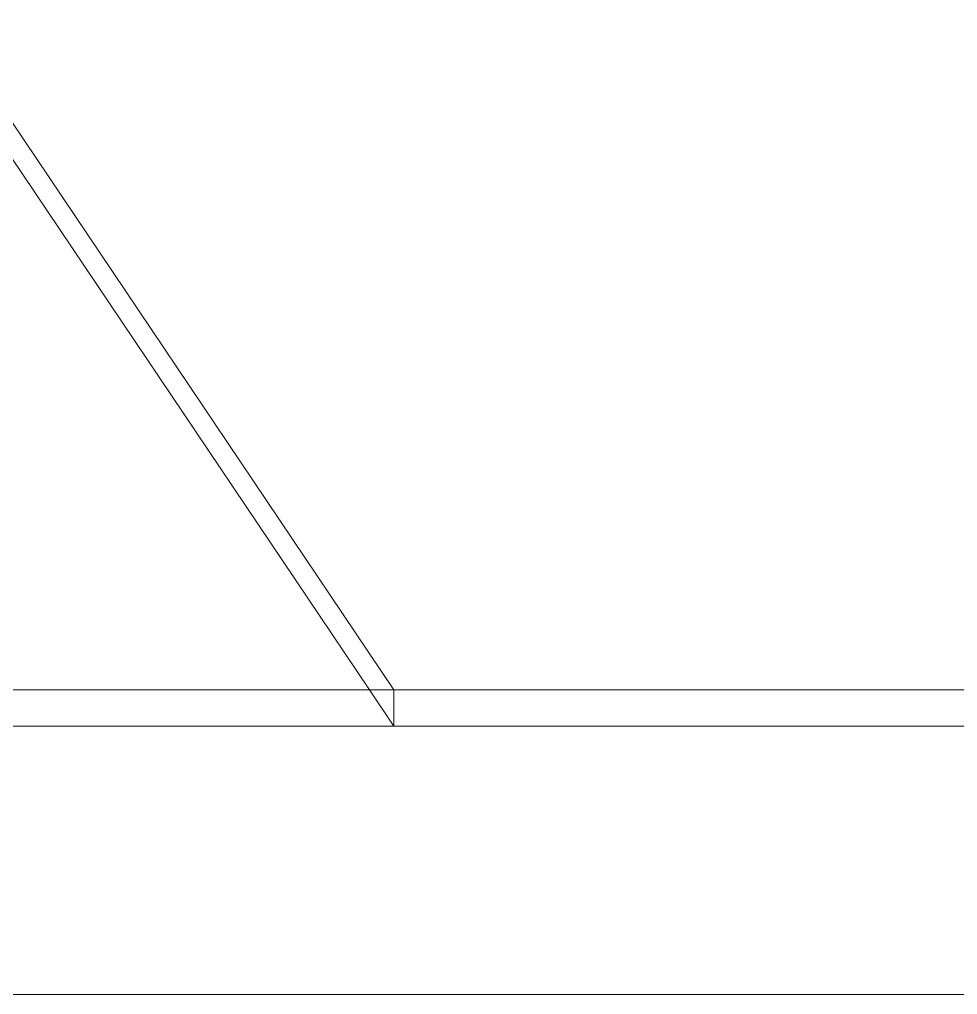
# Model space of a CAD drawing. Header units: millimetres. Extents: x 0 to 550, y -730 to 20.
# Drawn here: x 197.58 to 223.46, y -281.4 to -254.5 of the extents above; entities that cross this region are included whole.
import ezdxf

# ---------------------------------------------------------------- set-up
doc = ezdxf.new("R2010")
doc.units = ezdxf.units.MM
doc.layers.add('auxiliary', color=50, linetype='Continuous')

# ---------------------------------------------------------------- blocks, each defined once
blk = doc.blocks.new('A$C20dd8e07')
at = {"color": 3, "linetype": 'Continuous', "lineweight": 0, "extrusion": (2.22045e-16, 1, -2.22045e-16)}
for p, q in [((54826.4, 1344.8), (55448.9, 420)), ((54826.4, 1294.8), (55415.3, 420)), ((53003.2, 420), (55448.9, 420)), ((56826.4, 420), (55448.9, 420)), ((55448.9, 370), (55448.9, 420)), ((55448.9, 370), (55448.9, 420)), ((53003.2, 370), (55448.9, 370)), ((56826.4, 370), (55448.9, 370)), ((54826.4, 0), (57626.4, 0)), ((54826.4, 0), (57626.4, 0))]:
    blk.add_line(p, q, dxfattribs=at)
at = {"color": 0, "linetype": 'Continuous', "lineweight": 0, "extrusion": (2.22045e-16, 1, -2.22045e-16)}
blk.add_line((55415.3, 420), (55448.9, 370), dxfattribs=at)

msp = doc.modelspace()

# ---------------------------------------------------------------- block references
at = {"layer": 'auxiliary', "xscale": 0.02, "yscale": 0.02, "zscale": 0.02}
msp.add_blockref('A$C20dd8e07', (-901.065, -281.4), dxfattribs=at)

doc.saveas('drawing.dxf')
